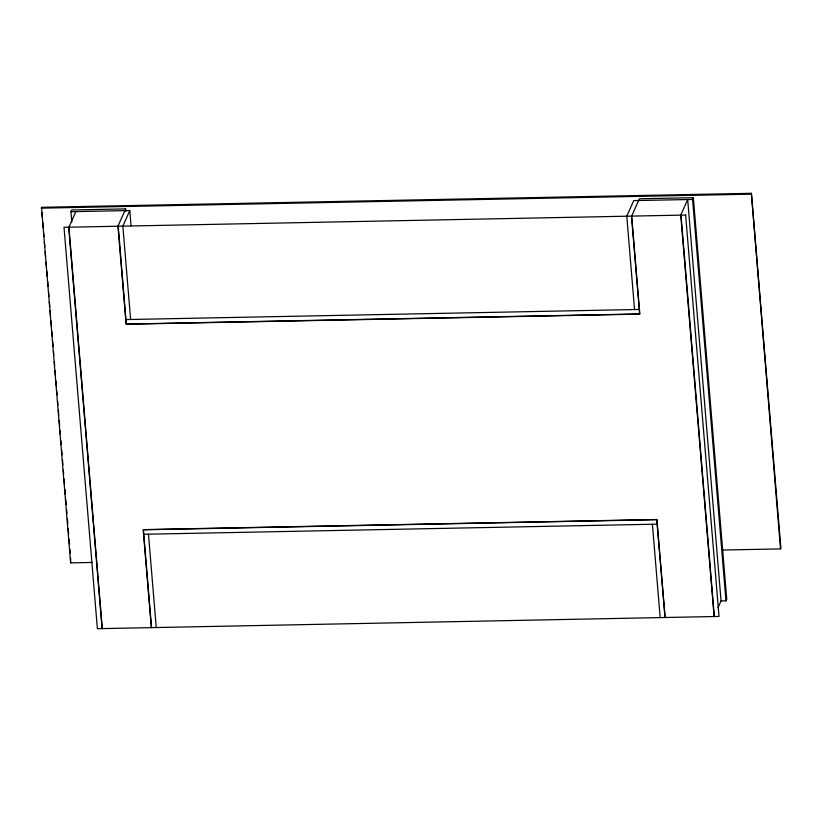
<?xml version="1.0" encoding="UTF-8"?>
<svg xmlns="http://www.w3.org/2000/svg" width="822" height="822" viewBox="0 0 822 822"><rect width="100%" height="100%" fill="white"/><g stroke="black" fill="none" stroke-linecap="round" stroke-linejoin="round"><path stroke-width="1.23" d="M92.434 562.454L70.61 562.885L41.49 207.298L751.39 193.304L780.9 548.027L780.51 548.901L722.744 550.031M71.802 221.919L70.949 211.696L71.719 209.959L125.663 208.901L125.879 211.439M75.85 211.593L68.904 227.201L102.298 628.594M125.663 208.901L117.947 226.235L126.105 324.248L639.835 314.127L631.686 216.114L639.403 198.77L693.347 197.712L726.74 599.104L725.97 600.841L720.945 600.944M70.949 211.696L129.804 210.535L122.858 226.132L130.616 319.481M70.61 562.885L70.671 558.189M725.97 600.841L692.576 199.448L693.347 197.712M780.51 548.901L751.39 193.304M714.4 615.894L714.113 616.541L680.729 215.148L687.675 199.541L721.058 600.933L717.986 607.838M714.575 615.955L714.318 616.531L680.986 214.563M41.1 208.161L751.01 194.177M692.576 199.448L633.721 200.609L626.775 216.207L634.543 309.555M69.192 226.553L68.699 227.201L102.092 628.604M118.204 225.66L126.29 324.053L639.619 313.932L631.481 216.114L631.974 215.456M125.92 319.573L639.239 309.462M143.778 534.279L657.107 524.159M652.401 524.251L660.169 617.599M129.804 210.535L131.078 225.875M148.474 534.187L156.242 627.535M151.546 627.628L143.408 529.81L656.727 519.689L665.07 617.507L656.922 519.494L143.182 529.615L151.34 627.628M41.912 212.405L42.333 217.501M42.765 222.608L43.186 227.715M43.607 232.811L43.926 236.644M44.347 241.75L44.778 246.847M45.2 251.953L45.621 257.06M46.053 262.167L46.474 267.263M46.792 271.096L47.214 276.202M47.645 281.299L48.066 286.405M48.488 291.512L48.919 296.619M49.341 301.715L49.762 306.822M50.08 310.654L50.512 315.751M50.933 320.857L51.354 325.964M51.786 331.071L52.207 336.167M52.629 341.274L53.06 346.381M53.481 351.477L53.8 355.31M54.324 361.69L54.642 365.513M55.074 370.619L55.495 375.726M55.917 380.833L56.348 385.929M56.769 391.036L57.088 394.868M57.622 401.249L57.941 405.071M58.362 410.178L58.783 415.285M59.215 420.381L59.636 425.488M60.057 430.594L60.376 434.417M60.91 440.798L61.229 444.63M61.65 449.737L62.082 454.833M62.503 459.94L62.924 465.047M63.345 470.143L63.664 473.975M64.095 479.082L64.517 484.179M64.938 489.285L65.37 494.392M65.791 499.499L66.212 504.595M66.644 509.702L66.962 513.534M67.383 518.631L67.805 523.737M68.236 528.844L68.658 533.951M69.079 539.047L69.51 544.154M69.932 549.26L70.25 553.083M685.63 215.045L64.003 227.293L97.386 628.696L719.024 616.438L685.63 215.045"/></g></svg>
